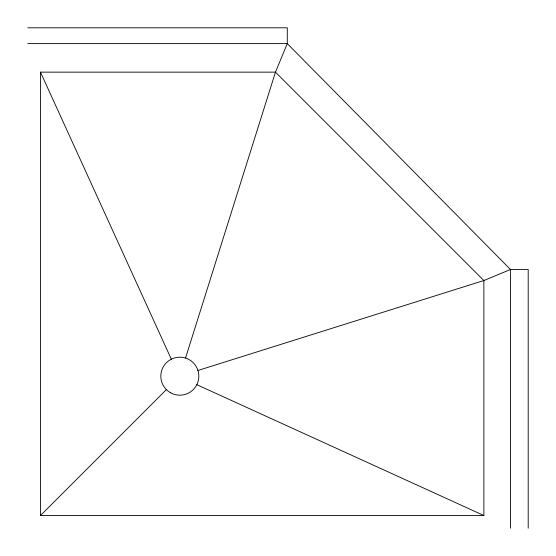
<?xml version="1.0" encoding="UTF-8"?>
<svg xmlns="http://www.w3.org/2000/svg" width="556" height="556" viewBox="0 0 556 556"><rect width="100%" height="100%" fill="white"/><g stroke="black" fill="none" stroke-linecap="round" stroke-linejoin="round"><path stroke-width="0.83" d="M185.523 358.05L275.47 72.141L287.285 43.611L287.285 27.8L27.8 27.8M40.47 515.53L40.47 72.141L275.47 72.141L483.859 280.53L483.859 515.53L40.47 515.53L166.383 389.617M197.95 370.477L483.859 280.53L510.477 269.507L528.2 269.507L528.2 528.2M27.8 43.611L287.285 43.611L510.477 269.507L510.477 528.2M196.817 384.676L483.859 515.53M40.47 72.141L171.324 359.183M170.317 392.633A19.001 19.001 0 0 0 198.826 376.183A19.001 19.001 0 0 0 170.317 359.725A19.001 19.001 0 0 0 170.317 392.633"/></g></svg>
